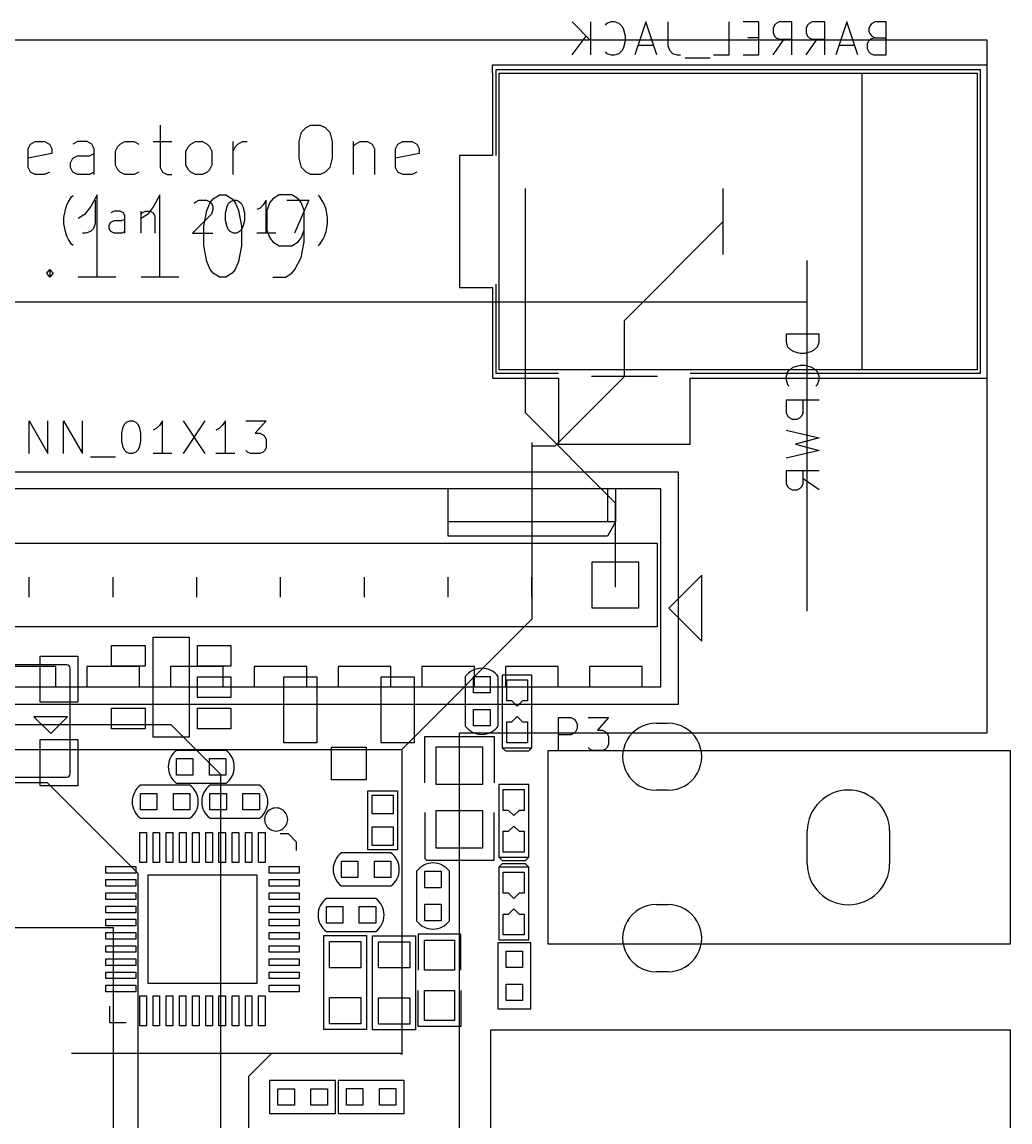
# Model space of a CAD drawing. Extents: x 317 to 7766, y -7531 to -136.
# Drawn here: x 4437 to 7766, y -3841 to -136 of the extents above; entities that cross this region are included whole.
import ezdxf

# ---------------------------------------------------------------- set-up
doc = ezdxf.new("R2010")
doc.units = 0
doc.layers.get('0').update_dxf_attribs({"linetype": 'CONTINUOUS'})

msp = doc.modelspace()

# ---------------------------------------------------------------- linework, layer by layer
at = {"color": 7}
for points in [[(6290.451111, -136.3726), (6353.951111, -199.8726)], [(6353.951111, -247.285933), (6353.951111, -136.3726)], [(6401.364444, -236.843711), (6406.726667, -242.205933), (6422.531111, -247.285933), (6433.255556, -247.285933), (6449.06, -242.205933), (6459.784444, -231.481489), (6464.864444, -221.039267), (6470.226667, -199.8726), (6470.226667, -184.068156), (6464.864444, -162.901489), (6459.784444, -152.177044), (6449.06, -141.734822), (6433.255556, -136.3726), (6422.531111, -136.3726), (6406.726667, -141.734822), (6401.364444, -146.814822)], [(6576.06, -247.285933), (6539.088889, -136.3726), (6501.835556, -247.285933)], [(6613.031111, -136.3726), (6613.031111, -215.677044), (6618.393333, -231.481489), (6628.835556, -242.205933), (6644.922222, -247.285933), (6655.364444, -247.285933)], [(6766.56, -247.285933), (6819.335556, -247.285933), (6819.335556, -136.3726)], [(6867.031111, -247.285933), (6920.088889, -247.285933), (6920.088889, -136.3726), (6867.031111, -136.3726)], [(7031.002222, -247.285933), (7031.002222, -136.3726), (6988.668889, -136.3726), (6978.226667, -141.734822), (6972.864444, -146.814822), (6967.502222, -157.539267), (6967.502222, -173.343711), (6972.864444, -184.068156), (6978.226667, -189.148156), (6988.668889, -194.510378), (7031.002222, -194.510378)], [(7142.197778, -247.285933), (7142.197778, -136.3726), (7099.864444, -136.3726), (7089.14, -141.734822), (7084.06, -146.814822), (7078.697778, -157.539267), (7078.697778, -173.343711), (7084.06, -184.068156), (7089.14, -189.148156), (7099.864444, -194.510378), (7142.197778, -194.510378)], [(7253.393333, -247.285933), (7216.14, -136.3726), (7179.168889, -247.285933)], [(7311.531111, -189.148156), (7295.726667, -194.510378), (7290.364444, -199.8726), (7285.002222, -210.314822), (7285.002222, -226.119267), (7290.364444, -236.843711), (7295.726667, -242.205933), (7306.168889, -247.285933), (7348.502222, -247.285933), (7348.502222, -136.3726), (7311.531111, -136.3726), (7300.806667, -141.734822), (7295.726667, -146.814822), (7290.364444, -157.539267), (7290.364444, -167.981489), (7295.726667, -178.705933), (7300.806667, -184.068156), (7311.531111, -189.148156), (7348.502222, -189.148156)], [(6290.451111, -247.285933), (6337.864444, -184.068156)], [(7688.862222, -197.050378), (1466.426667, -197.050378)], [(6565.335556, -215.677044), (6512.56, -215.677044)], [(6920.088889, -189.148156), (6882.835556, -189.148156)], [(6967.502222, -247.285933), (7004.755556, -194.510378)], [(7078.697778, -247.285933), (7115.668889, -194.510378)], [(7242.668889, -215.677044), (7189.893333, -215.677044)], [(7688.862222, -2530.463711), (7688.862222, -197.050378)], [(6755.835556, -258.010378), (6671.168889, -258.010378)], [(6022.057778, -308.245933), (6022.057778, -585.9526), (5910.862222, -585.9526), (5910.862222, -1030.4526), (6022.057778, -1030.4526), (6022.057778, -1336.099267), (6244.166667, -1336.099267), (6244.166667, -1558.208156), (6688.666667, -1558.208156), (6688.666667, -1336.099267), (7688.862222, -1336.099267), (7688.862222, -280.588156)], [(6022.057778, -308.245933), (6022.057778, -280.588156), (7688.862222, -280.588156)], [(7666.566667, -297.239267), (6033.064444, -297.239267), (6033.064444, -585.9526)], [(7655.277778, -308.245933), (7655.277778, -1308.159267), (6044.353333, -1308.159267), (6044.353333, -308.245933), (7655.277778, -308.245933)], [(6688.666667, -1319.448156), (7666.566667, -1319.448156), (7666.566667, -297.239267)], [(7266.657778, -308.245933), (7266.657778, -1308.159267)], [(4902.2, -483.788156), (4902.2, -626.5926), (4910.102222, -642.397044), (4926.188889, -650.299267), (4941.993333, -650.299267)], [(5410.2, -483.788156), (5441.808889, -483.788156), (5457.895556, -491.690378), (5473.7, -507.494822), (5481.602222, -539.103711), (5481.602222, -594.701489), (5473.7, -626.5926), (5457.895556, -642.397044), (5441.808889, -650.299267), (5410.2, -650.299267), (5394.395556, -642.397044), (5378.308889, -626.5926), (5370.406667, -594.701489), (5370.406667, -539.103711), (5378.308889, -507.494822), (5394.395556, -491.690378), (5410.2, -483.788156)], [(4529.102222, -642.397044), (4513.297778, -650.299267), (4481.688889, -650.299267), (4465.602222, -642.397044), (4457.7, -626.5926), (4457.7, -563.0926), (4465.602222, -547.288156), (4481.688889, -539.103711), (4513.297778, -539.103711), (4529.102222, -547.288156), (4537.286667, -563.0926), (4537.286667, -578.897044), (4457.7, -594.701489)], [(4680.091111, -650.299267), (4680.091111, -563.0926), (4672.188889, -547.288156), (4656.102222, -539.103711), (4624.493333, -539.103711), (4608.688889, -547.288156)], [(4830.797778, -642.397044), (4814.993333, -650.299267), (4783.102222, -650.299267), (4767.297778, -642.397044), (4759.395556, -634.494822), (4751.493333, -618.690378), (4751.493333, -570.994822), (4759.395556, -555.190378), (4767.297778, -547.288156), (4783.102222, -539.103711), (4814.993333, -539.103711), (4830.797778, -547.288156)], [(4878.493333, -539.103711), (4941.993333, -539.103711)], [(5021.297778, -650.299267), (5005.493333, -642.397044), (4997.591111, -634.494822), (4989.406667, -618.690378), (4989.406667, -570.994822), (4997.591111, -555.190378), (5005.493333, -547.288156), (5021.297778, -539.103711), (5045.004444, -539.103711), (5061.091111, -547.288156), (5068.993333, -555.190378), (5076.895556, -570.994822), (5076.895556, -618.690378), (5068.993333, -634.494822), (5061.091111, -642.397044), (5045.004444, -650.299267), (5021.297778, -650.299267)], [(5148.297778, -650.299267), (5148.297778, -539.103711)], [(5148.297778, -570.994822), (5156.2, -555.190378), (5164.102222, -547.288156), (5179.906667, -539.103711), (5195.993333, -539.103711)], [(5553.004444, -539.103711), (5553.004444, -650.299267)], [(5553.004444, -555.190378), (5560.906667, -547.288156), (5576.711111, -539.103711), (5600.7, -539.103711), (5616.504444, -547.288156), (5624.406667, -563.0926), (5624.406667, -650.299267)], [(5767.211111, -642.397044), (5751.406667, -650.299267), (5719.797778, -650.299267), (5703.711111, -642.397044), (5695.808889, -626.5926), (5695.808889, -563.0926), (5703.711111, -547.288156), (5719.797778, -539.103711), (5751.406667, -539.103711), (5767.211111, -547.288156), (5775.395556, -563.0926), (5775.395556, -578.897044), (5695.808889, -594.701489)], [(4680.091111, -642.397044), (4664.004444, -650.299267), (4624.493333, -650.299267), (4608.688889, -642.397044), (4600.786667, -626.5926), (4600.786667, -610.788156), (4608.688889, -594.701489), (4624.493333, -586.799267), (4664.004444, -586.799267), (4680.091111, -578.897044)], [(6133.253333, -919.257044), (6133.253333, -697.148156)], [(6133.253333, -919.257044), (6133.253333, -697.148156)], [(6799.862222, -919.257044), (6799.862222, -697.148156)], [(6799.862222, -919.257044), (6799.862222, -697.148156)], [(4609.253333, -889.623711), (4604.173333, -884.543711), (4593.448889, -868.457044), (4588.086667, -858.014822), (4583.006667, -842.210378), (4577.644444, -815.681489), (4577.644444, -794.514822), (4583.006667, -767.985933), (4588.086667, -752.181489), (4593.448889, -741.739267), (4604.173333, -725.6526), (4609.253333, -720.5726)], [(4689.968889, -996.021489), (4689.968889, -718.314822), (4668.802222, -757.825933), (4647.635556, -784.354822), (4626.468889, -797.619267)], [(4683.477778, -736.377044), (4683.477778, -815.681489), (4678.115556, -831.485933), (4667.673333, -842.210378), (4651.586667, -847.290378), (4641.144444, -847.290378)], [(4901.635556, -996.021489), (4901.635556, -718.314822), (4880.468889, -757.825933), (4859.302222, -784.354822), (4838.135556, -797.619267)], [(5016.782222, -746.819267), (5022.144444, -741.739267), (5032.586667, -736.377044), (5059.115556, -736.377044), (5069.84, -741.739267), (5074.92, -746.819267), (5080.282222, -757.543711), (5080.282222, -767.985933), (5074.92, -783.790378), (5011.42, -847.290378), (5080.282222, -847.290378)], [(5102.577778, -718.314822), (5123.744444, -718.314822), (5144.911111, -731.579267), (5155.635556, -744.561489), (5166.077778, -771.090378), (5176.802222, -824.148156), (5176.802222, -890.188156), (5166.077778, -942.963711), (5155.635556, -969.4926), (5144.911111, -982.757044), (5123.744444, -996.021489), (5102.577778, -996.021489), (5081.411111, -982.757044), (5070.968889, -969.4926), (5060.244444, -942.963711), (5049.802222, -890.188156), (5049.802222, -824.148156), (5060.244444, -771.090378), (5070.968889, -744.561489), (5081.411111, -731.579267), (5102.577778, -718.314822)], [(5149.144444, -736.377044), (5159.586667, -736.377044), (5170.311111, -741.739267), (5175.391111, -746.819267), (5180.753333, -757.543711), (5186.115556, -778.710378), (5186.115556, -804.957044), (5180.753333, -826.123711), (5175.391111, -836.848156), (5170.311111, -842.210378), (5159.586667, -847.290378), (5149.144444, -847.290378), (5138.42, -842.210378), (5133.057778, -836.848156), (5127.977778, -826.123711), (5122.615556, -804.957044), (5122.615556, -778.710378), (5127.977778, -757.543711), (5133.057778, -746.819267), (5138.42, -741.739267), (5149.144444, -736.377044)], [(5260.057778, -847.290378), (5260.057778, -736.377044), (5249.615556, -752.181489), (5238.891111, -762.905933), (5228.448889, -767.985933)], [(5282.353333, -996.021489), (5324.686667, -996.021489), (5345.853333, -982.757044), (5356.577778, -969.4926), (5377.744444, -929.981489), (5388.186667, -876.923711), (5388.186667, -771.090378), (5377.744444, -744.561489), (5367.02, -731.579267), (5345.853333, -718.314822), (5303.52, -718.314822), (5282.353333, -731.579267), (5271.911111, -744.561489), (5261.468889, -771.090378), (5261.468889, -837.130378), (5271.911111, -863.659267), (5282.353333, -876.923711), (5303.52, -890.188156), (5345.853333, -890.188156), (5367.02, -876.923711), (5377.744444, -863.659267), (5388.186667, -837.130378)], [(5328.92, -736.377044), (5403.144444, -736.377044), (5355.448889, -847.290378)], [(5434.753333, -889.623711), (5440.115556, -884.543711), (5450.557778, -868.457044), (5455.92, -858.014822), (5461.282222, -842.210378), (5466.644444, -815.681489), (5466.644444, -794.514822), (5461.282222, -767.985933), (5455.92, -752.181489), (5450.557778, -741.739267), (5440.115556, -725.6526), (5434.753333, -720.5726)], [(4783.948889, -847.290378), (4783.948889, -789.1526), (4778.586667, -778.710378), (4768.144444, -773.348156), (4746.977778, -773.348156), (4736.253333, -778.710378)], [(4837.006667, -773.348156), (4837.006667, -847.290378)], [(4837.006667, -783.790378), (4842.086667, -778.710378), (4852.811111, -773.348156), (4868.615556, -773.348156), (4879.34, -778.710378), (4884.42, -789.1526), (4884.42, -847.290378)], [(4783.948889, -842.210378), (4773.506667, -847.290378), (4746.977778, -847.290378), (4736.253333, -842.210378), (4731.173333, -831.485933), (4731.173333, -821.043711), (4736.253333, -810.319267), (4746.977778, -804.957044), (4773.506667, -804.957044), (4783.948889, -799.877044)], [(6133.253333, -1452.657044), (6133.253333, -808.343711)], [(6466.557778, -1330.454822), (6466.557778, -1141.648156), (6799.862222, -808.343711)], [(5291.948889, -847.290378), (5228.448889, -847.290378)], [(7082.366667, -2120.394822), (7082.366667, -939.859267)], [(4531.077778, -969.4926), (4541.802222, -982.757044), (4531.077778, -996.021489), (4520.635556, -982.757044), (4531.077778, -969.4926), (4531.077778, -996.021489)], [(4753.468889, -996.021489), (4626.468889, -996.021489)], [(4965.135556, -996.021489), (4838.135556, -996.021489)], [(6033.064444, -1019.445933), (6033.064444, -1319.448156), (6244.166667, -1319.448156)], [(2403.404444, -1078.7126), (7082.366667, -1078.7126)], [(7122.442222, -1187.9326), (7011.246667, -1187.9326), (7011.246667, -1214.461489), (7016.608889, -1230.265933), (7027.051111, -1240.708156), (7037.775556, -1246.070378), (7058.942222, -1251.4326), (7074.746667, -1251.4326), (7095.913333, -1246.070378), (7106.355556, -1240.708156), (7117.08, -1230.265933), (7122.442222, -1214.461489), (7122.442222, -1187.9326)], [(7111.717778, -1362.628156), (7117.08, -1357.265933), (7122.442222, -1341.461489), (7122.442222, -1330.737044), (7117.08, -1314.9326), (7106.355556, -1304.208156), (7095.913333, -1299.128156), (7074.746667, -1293.765933), (7058.942222, -1293.765933), (7037.775556, -1299.128156), (7027.051111, -1304.208156), (7016.608889, -1314.9326), (7011.246667, -1330.737044), (7011.246667, -1341.461489), (7016.608889, -1357.265933), (7021.688889, -1362.628156)], [(6154.984444, -1563.8526), (6233.16, -1563.8526), (6466.557778, -1330.454822)], [(6577.753333, -1330.454822), (6355.362222, -1330.454822)], [(6577.753333, -1330.454822), (6355.362222, -1330.454822)], [(7122.442222, -1410.041489), (7011.246667, -1410.041489), (7011.246667, -1452.374822), (7016.608889, -1463.099267), (7021.688889, -1468.461489), (7032.413333, -1473.541489), (7048.217778, -1473.541489), (7058.942222, -1468.461489), (7064.022222, -1463.099267), (7069.384444, -1452.374822), (7069.384444, -1410.041489)], [(4460.804444, -1590.099267), (4460.804444, -1479.185933), (4524.304444, -1590.099267), (4524.304444, -1479.185933)], [(4577.362222, -1590.099267), (4577.362222, -1479.185933), (4640.862222, -1590.099267), (4640.862222, -1479.185933)], [(4799.471111, -1479.185933), (4810.195556, -1479.185933), (4820.637778, -1484.265933), (4826, -1489.628156), (4831.362222, -1500.3526), (4836.724444, -1521.519267), (4836.724444, -1547.765933), (4831.362222, -1568.9326), (4826, -1579.657044), (4820.637778, -1585.019267), (4810.195556, -1590.099267), (4799.471111, -1590.099267), (4789.028889, -1585.019267), (4783.666667, -1579.657044), (4778.304444, -1568.9326), (4773.224444, -1547.765933), (4773.224444, -1521.519267), (4778.304444, -1500.3526), (4783.666667, -1489.628156), (4789.028889, -1484.265933), (4799.471111, -1479.185933)], [(4910.666667, -1590.099267), (4910.666667, -1479.185933), (4900.224444, -1494.990378), (4889.5, -1505.4326), (4879.057778, -1510.794822)], [(4979.528889, -1479.185933), (5053.471111, -1590.099267)], [(5053.471111, -1479.185933), (4979.528889, -1590.099267)], [(5122.333333, -1590.099267), (5122.333333, -1479.185933), (5111.608889, -1494.990378), (5101.166667, -1505.4326), (5090.442222, -1510.794822)], [(5191.195556, -1479.185933), (5259.775556, -1479.185933), (5222.804444, -1521.519267), (5238.608889, -1521.519267), (5249.333333, -1526.599267), (5254.695556, -1531.961489), (5259.775556, -1542.685933), (5259.775556, -1568.9326), (5254.695556, -1579.657044), (5249.333333, -1585.019267), (5238.608889, -1590.099267), (5207, -1590.099267), (5196.275556, -1585.019267), (5191.195556, -1579.657044)], [(6437.206667, -1756.8926), (6133.253333, -1452.657044)], [(7011.246667, -1510.5126), (7122.442222, -1537.041489), (7042.855556, -1558.208156), (7122.442222, -1579.374822), (7011.246667, -1605.903711)], [(6154.984444, -1552.281489), (6154.984444, -1563.8526), (6154.984444, -2039.961489)], [(4942.275556, -1590.099267), (4879.057778, -1590.099267)], [(5153.942222, -1590.099267), (5090.442222, -1590.099267)], [(4667.391111, -1600.823711), (4752.057778, -1600.823711)], [(6648.308889, -1651.059267), (6648.308889, -2434.508156), (2837.462222, -2434.508156), (2837.462222, -1651.059267), (6648.308889, -1651.059267)], [(7122.442222, -1648.237044), (7011.246667, -1648.237044), (7011.246667, -1690.570378), (7016.608889, -1701.0126), (7021.688889, -1706.374822), (7032.413333, -1711.737044), (7048.217778, -1711.737044), (7058.942222, -1706.374822), (7064.022222, -1701.0126), (7069.384444, -1690.570378), (7069.384444, -1648.237044)], [(7122.442222, -1711.737044), (7069.384444, -1674.765933)], [(6589.606667, -2375.523711), (6589.606667, -1708.914822), (2898.422222, -1708.914822), (2898.422222, -2375.523711), (6589.606667, -2375.523711)], [(6437.206667, -1708.914822), (6437.206667, -1819.828156), (5872.762222, -1819.828156), (5872.762222, -1708.914822)], [(6409.548889, -1708.914822), (6409.548889, -1819.828156)], [(6437.206667, -2039.961489), (6437.206667, -1756.8926)], [(1605.28, -2391.610378), (2160.975556, -1835.914822), (2605.475556, -1835.914822), (2771.986667, -2002.708156), (2771.986667, -2502.805933), (4938.888889, -2502.805933), (5105.4, -2669.317044), (5105.4, -4530.5726), (4896.555556, -4739.417044)], [(6437.206667, -1819.828156), (6409.548889, -1867.805933), (5872.762222, -1867.805933), (5872.762222, -1819.828156)], [(2908.3, -1891.5126), (6577.188889, -1891.5126)], [(6577.188889, -1891.5126), (6577.188889, -2173.734822)], [(6358.466667, -1955.0126), (6513.971111, -1955.0126)], [(6358.466667, -2110.517044), (6358.466667, -1955.0126)], [(6513.971111, -1955.0126), (6513.971111, -2110.517044)], [(6727.613333, -1999.603711), (6616.417778, -2110.517044)], [(6727.613333, -2221.7126), (6727.613333, -1999.603711)], [(4461.651111, -2073.263711), (4461.651111, -2006.659267)], [(4461.651111, -2073.263711), (4461.651111, -2006.659267)], [(4461.651111, -2073.263711), (4461.651111, -2006.659267)], [(4461.651111, -2073.263711), (4461.651111, -2006.659267)], [(4743.873333, -2073.263711), (4743.873333, -2006.659267)], [(4743.873333, -2073.263711), (4743.873333, -2006.659267)], [(4743.873333, -2073.263711), (4743.873333, -2006.659267)], [(4743.873333, -2073.263711), (4743.873333, -2006.659267)], [(5026.095556, -2073.263711), (5026.095556, -2006.659267)], [(5026.095556, -2073.263711), (5026.095556, -2006.659267)], [(5026.095556, -2073.263711), (5026.095556, -2006.659267)], [(5026.095556, -2073.263711), (5026.095556, -2006.659267)], [(5308.317778, -2073.263711), (5308.317778, -2006.659267)], [(5308.317778, -2073.263711), (5308.317778, -2006.659267)], [(5308.317778, -2073.263711), (5308.317778, -2006.659267)], [(5308.317778, -2073.263711), (5308.317778, -2006.659267)], [(5590.54, -2073.263711), (5590.54, -2006.659267)], [(5590.54, -2073.263711), (5590.54, -2006.659267)], [(5590.54, -2073.263711), (5590.54, -2006.659267)], [(5590.54, -2073.263711), (5590.54, -2006.659267)], [(5872.762222, -2073.263711), (5872.762222, -2006.659267)], [(5872.762222, -2073.263711), (5872.762222, -2006.659267)], [(5872.762222, -2073.263711), (5872.762222, -2006.659267)], [(5872.762222, -2073.263711), (5872.762222, -2006.659267)], [(6154.984444, -2073.263711), (6154.984444, -2006.659267)], [(6154.984444, -2073.263711), (6154.984444, -2006.659267)], [(6154.984444, -2073.263711), (6154.984444, -2006.659267)], [(6154.984444, -2073.263711), (6154.984444, -2006.659267)], [(6154.984444, -2039.961489), (6154.984444, -2147.488156), (5716.411111, -2586.061489)], [(6513.971111, -2110.517044), (6358.466667, -2110.517044)], [(6616.417778, -2110.517044), (6727.613333, -2221.7126)], [(6577.188889, -2173.734822), (2908.3, -2173.734822)], [(4879.057778, -2208.730378), (5000.413333, -2208.730378)], [(4879.057778, -2544.574822), (4879.057778, -2208.730378)], [(5000.413333, -2208.730378), (5000.413333, -2544.574822)], [(4738.793333, -2235.823711), (4851.682222, -2235.823711)], [(4738.793333, -2306.379267), (4738.793333, -2235.823711)], [(4851.682222, -2235.823711), (4851.682222, -2306.379267)], [(5027.788889, -2235.823711), (5140.677778, -2235.823711)], [(5027.788889, -2306.379267), (5027.788889, -2235.823711)], [(5140.677778, -2235.823711), (5140.677778, -2306.379267)], [(4497.775556, -2271.948156), (4625.622222, -2271.948156)], [(4497.775556, -2427.4526), (4497.775556, -2271.948156)], [(4625.622222, -2271.948156), (4625.622222, -2427.4526)], [(4587.804444, -2301.581489), (4310.097778, -2301.581489)], [(4550.551111, -2375.523711), (4550.551111, -2306.661489), (4373.033333, -2306.661489), (4373.033333, -2375.523711)], [(4598.811111, -2668.188156), (4598.811111, -2312.588156)], [(4832.773333, -2375.523711), (4832.773333, -2306.661489), (4655.255556, -2306.661489), (4655.255556, -2375.523711)], [(4851.682222, -2306.379267), (4738.793333, -2306.379267)], [(5114.995556, -2375.523711), (5114.995556, -2306.661489), (4937.477778, -2306.661489), (4937.477778, -2375.523711)], [(5140.677778, -2306.379267), (5027.788889, -2306.379267)], [(5397.217778, -2375.523711), (5397.217778, -2306.661489), (5219.7, -2306.661489), (5219.7, -2375.523711)], [(5679.44, -2375.523711), (5679.44, -2306.661489), (5501.922222, -2306.661489), (5501.922222, -2375.523711)], [(5961.662222, -2375.523711), (5961.662222, -2306.661489), (5784.144444, -2306.661489), (5784.144444, -2375.523711)], [(6243.884444, -2375.523711), (6243.884444, -2306.661489), (6066.366667, -2306.661489), (6066.366667, -2375.523711)], [(6526.106667, -2375.523711), (6526.106667, -2306.661489), (6348.588889, -2306.661489), (6348.588889, -2375.523711)], [(5027.788889, -2341.374822), (5140.677778, -2341.374822)], [(5027.788889, -2411.930378), (5027.788889, -2341.374822)], [(5140.677778, -2341.374822), (5140.677778, -2411.930378)], [(5319.042222, -2564.048156), (5319.042222, -2341.657044)], [(5319.042222, -2341.657044), (5430.237778, -2341.657044)], [(5430.237778, -2341.657044), (5430.237778, -2564.048156)], [(5646.702222, -2564.048156), (5646.702222, -2341.657044)], [(5646.702222, -2341.657044), (5757.897778, -2341.657044)], [(5757.897778, -2341.657044), (5757.897778, -2564.048156)], [(5930.617778, -2340.810378), (5930.617778, -2507.321489)], [(5958.275556, -2396.125933), (5958.275556, -2340.810378)], [(5958.275556, -2340.810378), (6013.873333, -2340.810378)], [(6013.873333, -2340.810378), (6013.873333, -2396.125933)], [(6041.531111, -2507.321489), (6041.531111, -2340.810378)], [(6055.36, -2336.0126), (6055.36, -2580.417044)], [(6155.266667, -2336.0126), (6055.36, -2336.0126)], [(6070.035556, -2352.381489), (6140.591111, -2352.381489)], [(6070.035556, -2422.937044), (6070.035556, -2352.381489)], [(6140.591111, -2352.381489), (6140.591111, -2422.937044)], [(6155.266667, -2580.417044), (6155.266667, -2336.0126)], [(6013.873333, -2396.125933), (5958.275556, -2396.125933)], [(4625.622222, -2427.4526), (4497.775556, -2427.4526)], [(5140.677778, -2411.930378), (5027.788889, -2411.930378)], [(6087.815556, -2422.937044), (6070.035556, -2422.937044)], [(6087.815556, -2422.937044), (6087.815556, -2422.937044)], [(6105.313333, -2440.434822), (6087.815556, -2422.937044)], [(6123.093333, -2422.937044), (6105.313333, -2440.434822)], [(6123.093333, -2422.937044), (6123.093333, -2422.937044)], [(6140.591111, -2422.937044), (6123.093333, -2422.937044)], [(1923.062222, -2481.639267), (1944.228889, -2481.639267), (2167.748889, -2481.639267), (2272.171111, -2586.061489), (5716.411111, -2586.061489)], [(4477.173333, -2476.277044), (4533.617778, -2532.721489)], [(4590.062222, -2476.277044), (4477.173333, -2476.277044)], [(4533.617778, -2532.721489), (4590.062222, -2476.277044)], [(4738.793333, -2446.925933), (4851.682222, -2446.925933)], [(4738.793333, -2517.481489), (4738.793333, -2446.925933)], [(4851.682222, -2446.925933), (4851.682222, -2517.481489)], [(5027.788889, -2446.925933), (5140.677778, -2446.925933)], [(5027.788889, -2517.481489), (5027.788889, -2446.925933)], [(5140.677778, -2446.925933), (5140.677778, -2517.481489)], [(5958.275556, -2507.321489), (5958.275556, -2451.723711)], [(5958.275556, -2451.723711), (6013.873333, -2451.723711)], [(6013.873333, -2451.723711), (6013.873333, -2507.321489)], [(6087.815556, -2493.210378), (6105.313333, -2475.7126)], [(6105.313333, -2475.7126), (6123.093333, -2493.210378)], [(6244.166667, -2590.294822), (6244.166667, -2479.099267), (6286.5, -2479.099267), (6297.224444, -2484.461489), (6302.304444, -2489.541489), (6307.666667, -2500.265933), (6307.666667, -2516.070378), (6302.304444, -2526.794822), (6297.224444, -2531.874822), (6286.5, -2537.237044), (6244.166667, -2537.237044)], [(6344.637778, -2479.099267), (6413.5, -2479.099267), (6376.528889, -2521.4326), (6392.333333, -2521.4326), (6403.057778, -2526.794822), (6408.137778, -2531.874822), (6413.5, -2542.599267), (6413.5, -2569.128156), (6408.137778, -2579.570378), (6403.057778, -2584.9326), (6392.333333, -2590.294822), (6360.724444, -2590.294822), (6350, -2584.9326), (6344.637778, -2579.570378)], [(4851.682222, -2517.481489), (4738.793333, -2517.481489)], [(5140.677778, -2517.481489), (5027.788889, -2517.481489)], [(6013.873333, -2507.321489), (5958.275556, -2507.321489)], [(6070.035556, -2564.048156), (6070.035556, -2493.4926)], [(6070.035556, -2493.4926), (6087.815556, -2493.4926)], [(6087.815556, -2493.4926), (6087.815556, -2493.210378)], [(6123.093333, -2493.210378), (6123.093333, -2493.4926)], [(6123.093333, -2493.4926), (6140.591111, -2493.4926)], [(6140.591111, -2493.4926), (6140.591111, -2564.048156)], [(6573.237778, -2497.725933), (6614.16, -2497.725933)], [(4497.775556, -2553.041489), (4625.622222, -2553.041489)], [(4497.775556, -2708.545933), (4497.775556, -2553.041489)], [(4625.622222, -2553.041489), (4625.622222, -2708.545933)], [(5000.413333, -2544.574822), (4879.057778, -2544.574822)], [(5794.022222, -2542.881489), (6027.42, -2542.881489)], [(5794.022222, -2698.385933), (5794.022222, -2542.881489)], [(5910.862222, -2530.463711), (7688.862222, -2530.463711)], [(5910.862222, -5530.485933), (5910.862222, -2530.463711)], [(6027.42, -2542.881489), (6027.42, -2698.385933)], [(5124.308889, -2589.448156), (4957.515556, -2589.448156)], [(5430.237778, -2564.048156), (5319.042222, -2564.048156)], [(5480.191111, -2689.0726), (5480.191111, -2578.159267)], [(5480.191111, -2578.159267), (5596.748889, -2578.159267)], [(5596.748889, -2578.159267), (5596.748889, -2689.0726)], [(5757.897778, -2564.048156), (5646.702222, -2564.048156)], [(5716.411111, -2586.061489), (5716.411111, -3613.914822), (5713.306667, -3610.528156)], [(5832.968889, -2577.594822), (5988.191111, -2577.594822)], [(5832.968889, -2704.594822), (5832.968889, -2577.594822)], [(5988.191111, -2577.594822), (5988.191111, -2704.594822)], [(6055.36, -2580.417044), (6066.366667, -2591.423711)], [(6055.36, -2580.417044), (6155.266667, -2580.417044)], [(6066.366667, -2591.423711), (6144.26, -2591.423711)], [(6140.591111, -2564.048156), (6070.035556, -2564.048156)], [(6144.26, -2591.423711), (6155.266667, -2580.417044)], [(6210.3, -3242.510378), (6210.3, -2590.0126)], [(6210.3, -2590.0126), (7765.908889, -2590.0126)], [(7765.908889, -2590.0126), (7765.908889, -3242.510378)], [(4957.515556, -2617.105933), (5013.113333, -2617.105933)], [(4957.515556, -2672.703711), (4957.515556, -2617.105933)], [(5013.113333, -2617.105933), (5013.113333, -2672.703711)], [(5068.711111, -2617.105933), (5124.026667, -2617.105933)], [(5068.711111, -2672.703711), (5068.711111, -2617.105933)], [(5124.026667, -2617.105933), (5124.026667, -2672.703711)], [(2411.024444, -2697.257044), (4522.046667, -2697.257044), (4827.693333, -3002.621489), (4827.693333, -4474.974822), (4809.913333, -4457.194822)], [(4310.097778, -2679.194822), (4587.804444, -2679.194822)], [(5013.113333, -2672.703711), (4957.515556, -2672.703711)], [(4957.515556, -2700.361489), (5124.308889, -2700.361489)], [(5124.026667, -2672.703711), (5068.711111, -2672.703711)], [(5596.748889, -2689.0726), (5480.191111, -2689.0726)], [(4625.622222, -2708.545933), (4497.775556, -2708.545933)], [(5002.671111, -2706.8526), (4836.16, -2706.8526)], [(4836.16, -2734.510378), (4891.757778, -2734.510378)], [(4836.16, -2790.108156), (4836.16, -2734.510378)], [(4891.757778, -2734.510378), (4891.757778, -2790.108156)], [(4947.355556, -2734.510378), (5002.671111, -2734.510378)], [(4947.355556, -2790.108156), (4947.355556, -2734.510378)], [(5002.671111, -2734.510378), (5002.671111, -2790.108156)], [(5237.197778, -2706.8526), (5070.404444, -2706.8526)], [(5070.404444, -2734.510378), (5126.002222, -2734.510378)], [(5070.404444, -2790.108156), (5070.404444, -2734.510378)], [(5126.002222, -2734.510378), (5126.002222, -2790.108156)], [(5181.6, -2734.510378), (5237.197778, -2734.510378)], [(5181.6, -2790.108156), (5181.6, -2734.510378)], [(5237.197778, -2734.510378), (5237.197778, -2790.108156)], [(5602.393333, -2725.197044), (5702.3, -2725.197044)], [(5602.393333, -2925.010378), (5602.393333, -2725.197044)], [(5616.786667, -2740.154822), (5687.906667, -2740.154822)], [(5616.786667, -2803.3726), (5616.786667, -2740.154822)], [(5687.906667, -2740.154822), (5687.906667, -2803.3726)], [(5702.3, -2725.197044), (5702.3, -2925.010378)], [(5988.191111, -2704.594822), (5832.968889, -2704.594822)], [(6044.071111, -2704.594822), (6044.071111, -2948.999267)], [(6144.26, -2704.594822), (6044.071111, -2704.594822)], [(6058.746667, -2720.963711), (6129.302222, -2720.963711)], [(6058.746667, -2791.519267), (6058.746667, -2720.963711)], [(6129.302222, -2720.963711), (6129.302222, -2791.519267)], [(6144.26, -2948.999267), (6144.26, -2704.594822)], [(6614.16, -2723.503711), (6573.237778, -2723.503711)], [(4891.757778, -2790.108156), (4836.16, -2790.108156)], [(5002.671111, -2790.108156), (4947.355556, -2790.108156)], [(5126.002222, -2790.108156), (5070.404444, -2790.108156)], [(5237.197778, -2790.108156), (5181.6, -2790.108156)], [(5687.906667, -2803.3726), (5616.786667, -2803.3726)], [(5794.022222, -2798.2926), (5794.022222, -2953.797044)], [(5832.968889, -2792.083711), (5988.191111, -2792.083711)], [(5832.968889, -2919.083711), (5832.968889, -2792.083711)], [(5988.191111, -2792.083711), (5988.191111, -2919.083711)], [(6027.42, -2959.441489), (6027.42, -2798.2926)], [(6076.526667, -2791.519267), (6058.746667, -2791.519267)], [(6076.526667, -2791.519267), (6076.526667, -2791.519267)], [(6094.024444, -2809.299267), (6076.526667, -2791.519267)], [(6111.804444, -2791.519267), (6094.024444, -2809.299267)], [(6111.804444, -2791.519267), (6111.804444, -2791.519267)], [(6129.302222, -2791.519267), (6111.804444, -2791.519267)], [(4836.16, -2818.048156), (5002.671111, -2818.048156)], [(5070.404444, -2818.048156), (5237.197778, -2818.048156)], [(5616.786667, -2846.834822), (5687.906667, -2846.834822)], [(5616.786667, -2910.0526), (5616.786667, -2846.834822)], [(5687.906667, -2846.834822), (5687.906667, -2910.0526)], [(6076.526667, -2862.074822), (6094.024444, -2844.294822)], [(6094.024444, -2844.294822), (6111.804444, -2862.074822)], [(4833.902222, -2866.025933), (4856.197778, -2866.025933)], [(4833.902222, -2966.779267), (4833.902222, -2866.025933)], [(4856.197778, -2866.025933), (4856.197778, -2966.779267)], [(4878.493333, -2866.025933), (4900.788889, -2866.025933)], [(4878.493333, -2966.779267), (4878.493333, -2866.025933)], [(4900.788889, -2866.025933), (4900.788889, -2966.779267)], [(4922.802222, -2866.025933), (4945.097778, -2866.025933)], [(4922.802222, -2966.779267), (4922.802222, -2866.025933)], [(4945.097778, -2866.025933), (4945.097778, -2966.779267)], [(4967.393333, -2866.025933), (4989.688889, -2866.025933)], [(4967.393333, -2966.779267), (4967.393333, -2866.025933)], [(4989.688889, -2866.025933), (4989.688889, -2966.779267)], [(5011.702222, -2866.025933), (5033.997778, -2866.025933)], [(5011.702222, -2966.779267), (5011.702222, -2866.025933)], [(5033.997778, -2866.025933), (5033.997778, -2966.779267)], [(5056.293333, -2866.025933), (5078.306667, -2866.025933)], [(5056.293333, -2966.779267), (5056.293333, -2866.025933)], [(5078.306667, -2866.025933), (5078.306667, -2966.779267)], [(5100.602222, -2866.025933), (5122.897778, -2866.025933)], [(5100.602222, -2966.779267), (5100.602222, -2866.025933)], [(5122.897778, -2866.025933), (5122.897778, -2966.779267)], [(5145.193333, -2866.025933), (5167.206667, -2866.025933)], [(5145.193333, -2966.779267), (5145.193333, -2866.025933)], [(5167.206667, -2866.025933), (5167.206667, -2966.779267)], [(5189.502222, -2866.025933), (5211.797778, -2866.025933)], [(5189.502222, -2966.779267), (5189.502222, -2866.025933)], [(5211.797778, -2866.025933), (5211.797778, -2966.779267)], [(5234.093333, -2866.025933), (5256.106667, -2866.025933)], [(5234.093333, -2966.779267), (5234.093333, -2866.025933)], [(5256.106667, -2866.025933), (5256.106667, -2966.779267)], [(5334.564444, -2870.823711), (5306.624444, -2870.823711)], [(5362.222222, -2898.763711), (5334.564444, -2870.823711)], [(6058.746667, -2932.630378), (6058.746667, -2862.074822)], [(6058.746667, -2862.074822), (6076.526667, -2862.074822)], [(6076.526667, -2862.074822), (6076.526667, -2862.074822)], [(6111.804444, -2862.074822), (6129.302222, -2862.074822)], [(6111.804444, -2862.074822), (6111.804444, -2862.074822)], [(6129.302222, -2862.074822), (6129.302222, -2932.630378)], [(7082.366667, -2971.859267), (7082.366667, -2860.663711)], [(7360.355556, -2860.663711), (7360.355556, -2971.859267)], [(5362.222222, -2926.421489), (5362.222222, -2898.763711)], [(5702.3, -2925.010378), (5602.393333, -2925.010378)], [(5687.906667, -2910.0526), (5616.786667, -2910.0526)], [(5988.191111, -2919.083711), (5832.968889, -2919.083711)], [(5680.004444, -2934.605933), (5513.211111, -2934.605933)], [(5513.211111, -2962.545933), (5568.808889, -2962.545933)], [(5513.211111, -3018.143711), (5513.211111, -2962.545933)], [(5568.808889, -2962.545933), (5568.808889, -3018.143711)], [(5624.406667, -2962.545933), (5680.004444, -2962.545933)], [(5624.406667, -3018.143711), (5624.406667, -2962.545933)], [(5680.004444, -2962.545933), (5680.004444, -3018.143711)], [(5794.022222, -2953.797044), (5799.666667, -2959.441489)], [(5799.666667, -2959.441489), (6027.42, -2959.441489)], [(6044.071111, -2948.999267), (6055.36, -2960.005933)], [(6044.071111, -2948.999267), (6144.26, -2948.999267)], [(6055.36, -2960.005933), (6132.971111, -2960.005933)], [(6129.302222, -2932.630378), (6058.746667, -2932.630378)], [(6132.971111, -2960.005933), (6144.26, -2948.999267)], [(4719.602222, -3002.903711), (4719.602222, -2980.608156)], [(4719.602222, -2980.608156), (4820.073333, -2980.608156)], [(4820.073333, -2980.608156), (4820.073333, -3002.903711)], [(4856.197778, -2966.779267), (4833.902222, -2966.779267)], [(4900.788889, -2966.779267), (4878.493333, -2966.779267)], [(4945.097778, -2966.779267), (4922.802222, -2966.779267)], [(4989.688889, -2966.779267), (4967.393333, -2966.779267)], [(5033.997778, -2966.779267), (5011.702222, -2966.779267)], [(5078.306667, -2966.779267), (5056.293333, -2966.779267)], [(5122.897778, -2966.779267), (5100.602222, -2966.779267)], [(5167.206667, -2966.779267), (5145.193333, -2966.779267)], [(5211.797778, -2966.779267), (5189.502222, -2966.779267)], [(5256.106667, -2966.779267), (5234.093333, -2966.779267)], [(5270.217778, -2980.608156), (5370.688889, -2980.608156)], [(5270.217778, -3002.903711), (5270.217778, -2980.608156)], [(5370.688889, -2980.608156), (5370.688889, -3002.903711)], [(5765.8, -2996.694822), (5765.8, -3163.205933)], [(5793.74, -2996.694822), (5849.337778, -2996.694822)], [(5793.74, -3052.2926), (5793.74, -2996.694822)], [(5849.337778, -2996.694822), (5849.337778, -3052.2926)], [(5876.995556, -3163.205933), (5876.995556, -2996.694822)], [(6055.36, -2972.141489), (6044.071111, -2983.148156)], [(6044.071111, -2983.148156), (6044.071111, -3227.5526)], [(6144.26, -2983.148156), (6044.071111, -2983.148156)], [(6132.971111, -2972.141489), (6055.36, -2972.141489)], [(6058.746667, -2999.517044), (6129.302222, -2999.517044)], [(6058.746667, -3070.0726), (6058.746667, -2999.517044)], [(6129.302222, -2999.517044), (6129.302222, -3070.0726)], [(6144.26, -2983.148156), (6132.971111, -2972.141489)], [(6144.26, -3227.5526), (6144.26, -2983.148156)], [(4820.073333, -3002.903711), (4719.602222, -3002.903711)], [(4719.602222, -3047.2126), (4719.602222, -3024.917044)], [(4719.602222, -3024.917044), (4820.073333, -3024.917044)], [(4820.073333, -3024.917044), (4820.073333, -3047.2126)], [(4861.842222, -3008.265933), (5228.448889, -3008.265933)], [(4861.842222, -3375.154822), (4861.842222, -3008.265933)], [(5228.448889, -3008.265933), (5228.448889, -3375.154822)], [(5370.688889, -3002.903711), (5270.217778, -3002.903711)], [(5270.217778, -3024.917044), (5370.688889, -3024.917044)], [(5270.217778, -3047.2126), (5270.217778, -3024.917044)], [(5370.688889, -3024.917044), (5370.688889, -3047.2126)], [(5568.808889, -3018.143711), (5513.211111, -3018.143711)], [(5680.004444, -3018.143711), (5624.406667, -3018.143711)], [(4820.073333, -3047.2126), (4719.602222, -3047.2126)], [(4719.602222, -3091.803711), (4719.602222, -3069.508156)], [(4719.602222, -3069.508156), (4820.073333, -3069.508156)], [(4820.073333, -3069.508156), (4820.073333, -3091.803711)], [(5370.688889, -3047.2126), (5270.217778, -3047.2126)], [(5270.217778, -3069.508156), (5370.688889, -3069.508156)], [(5270.217778, -3091.803711), (5270.217778, -3069.508156)], [(5370.688889, -3069.508156), (5370.688889, -3091.803711)], [(5513.211111, -3045.801489), (5680.004444, -3045.801489)], [(5849.337778, -3052.2926), (5793.74, -3052.2926)], [(6076.526667, -3070.0726), (6058.746667, -3070.0726)], [(6076.526667, -3070.354822), (6076.526667, -3070.0726)], [(6094.024444, -3087.8526), (6076.526667, -3070.354822)], [(6111.804444, -3070.354822), (6094.024444, -3087.8526)], [(6111.804444, -3070.0726), (6111.804444, -3070.354822)], [(6129.302222, -3070.0726), (6111.804444, -3070.0726)], [(4820.073333, -3091.803711), (4719.602222, -3091.803711)], [(5370.688889, -3091.803711), (5270.217778, -3091.803711)], [(5628.922222, -3088.134822), (5462.411111, -3088.134822)], [(5793.74, -3107.608156), (5849.337778, -3107.608156)], [(5793.74, -3163.205933), (5793.74, -3107.608156)], [(5849.337778, -3107.608156), (5849.337778, -3163.205933)], [(6573.237778, -3109.019267), (6614.16, -3109.019267)], [(4719.602222, -3136.1126), (4719.602222, -3113.817044)], [(4719.602222, -3113.817044), (4820.073333, -3113.817044)], [(4820.073333, -3136.1126), (4719.602222, -3136.1126)], [(4820.073333, -3113.817044), (4820.073333, -3136.1126)], [(5270.217778, -3113.817044), (5370.688889, -3113.817044)], [(5270.217778, -3136.1126), (5270.217778, -3113.817044)], [(5370.688889, -3136.1126), (5270.217778, -3136.1126)], [(5370.688889, -3113.817044), (5370.688889, -3136.1126)], [(5462.411111, -3115.7926), (5517.726667, -3115.7926)], [(5462.411111, -3171.390378), (5462.411111, -3115.7926)], [(5517.726667, -3115.7926), (5517.726667, -3171.390378)], [(5573.324444, -3115.7926), (5628.922222, -3115.7926)], [(5573.324444, -3171.390378), (5573.324444, -3115.7926)], [(5628.922222, -3115.7926), (5628.922222, -3171.390378)], [(6058.746667, -3211.183711), (6058.746667, -3140.628156)], [(6058.746667, -3140.628156), (6076.526667, -3140.628156)], [(6076.526667, -3140.628156), (6094.024444, -3122.848156)], [(6076.526667, -3140.628156), (6076.526667, -3140.628156)], [(6094.024444, -3122.848156), (6111.804444, -3140.628156)], [(6111.804444, -3140.628156), (6129.302222, -3140.628156)], [(6111.804444, -3140.628156), (6111.804444, -3140.628156)], [(6129.302222, -3140.628156), (6129.302222, -3211.183711)], [(4719.602222, -3180.703711), (4719.602222, -3158.408156)], [(4719.602222, -3158.408156), (4820.073333, -3158.408156)], [(4820.073333, -3180.703711), (4719.602222, -3180.703711)], [(4820.073333, -3158.408156), (4820.073333, -3180.703711)], [(5270.217778, -3158.408156), (5370.688889, -3158.408156)], [(5270.217778, -3180.703711), (5270.217778, -3158.408156)], [(5370.688889, -3180.703711), (5270.217778, -3180.703711)], [(5370.688889, -3158.408156), (5370.688889, -3180.703711)], [(5517.726667, -3171.390378), (5462.411111, -3171.390378)], [(5628.922222, -3171.390378), (5573.324444, -3171.390378)], [(5849.337778, -3163.205933), (5793.74, -3163.205933)], [(4745.284444, -3187.194822), (3616.395556, -3187.194822), (3616.395556, -5444.9726), (4745.284444, -5444.9726), (4745.284444, -3187.194822)], [(4719.602222, -3225.0126), (4719.602222, -3202.717044)], [(4719.602222, -3202.717044), (4820.073333, -3202.717044)], [(4820.073333, -3202.717044), (4820.073333, -3225.0126)], [(5270.217778, -3202.717044), (5370.688889, -3202.717044)], [(5270.217778, -3225.0126), (5270.217778, -3202.717044)], [(5370.688889, -3202.717044), (5370.688889, -3225.0126)], [(5453.662222, -3213.441489), (5597.877778, -3213.441489)], [(5453.662222, -3530.094822), (5453.662222, -3213.441489)], [(5462.411111, -3199.330378), (5628.922222, -3199.330378)], [(5597.877778, -3213.441489), (5597.877778, -3530.094822)], [(5618.197778, -3214.288156), (5762.695556, -3214.288156)], [(5618.197778, -3530.941489), (5618.197778, -3214.288156)], [(5762.695556, -3214.288156), (5762.695556, -3530.941489)], [(5771.726667, -3208.925933), (5771.726667, -3330.281489)], [(5915.66, -3208.925933), (5771.726667, -3208.925933)], [(5915.66, -3330.281489), (5915.66, -3208.925933)], [(6129.302222, -3211.183711), (6058.746667, -3211.183711)], [(4820.073333, -3225.0126), (4719.602222, -3225.0126)], [(4719.602222, -3269.321489), (4719.602222, -3247.308156)], [(4719.602222, -3247.308156), (4820.073333, -3247.308156)], [(4820.073333, -3247.308156), (4820.073333, -3269.321489)], [(5370.688889, -3225.0126), (5270.217778, -3225.0126)], [(5270.217778, -3247.308156), (5370.688889, -3247.308156)], [(5270.217778, -3269.321489), (5270.217778, -3247.308156)], [(5370.688889, -3247.308156), (5370.688889, -3269.321489)], [(5472.853333, -3232.6326), (5578.686667, -3232.6326)], [(5472.853333, -3321.5326), (5472.853333, -3232.6326)], [(5578.686667, -3232.6326), (5578.686667, -3321.5326)], [(5637.671111, -3322.379267), (5637.671111, -3233.761489)], [(5637.671111, -3233.761489), (5743.222222, -3233.761489)], [(5743.222222, -3233.761489), (5743.222222, -3322.379267)], [(5792.893333, -3228.681489), (5894.493333, -3228.681489)], [(5792.893333, -3330.281489), (5792.893333, -3228.681489)], [(5894.493333, -3228.681489), (5894.493333, -3330.281489)], [(6040.12, -3237.7126), (6040.12, -3459.821489)], [(6151.033333, -3237.7126), (6040.12, -3237.7126)], [(6044.071111, -3227.5526), (6144.26, -3227.5526)], [(6151.033333, -3459.821489), (6151.033333, -3237.7126)], [(7765.908889, -3242.510378), (6210.3, -3242.510378)], [(4820.073333, -3269.321489), (4719.602222, -3269.321489)], [(4719.602222, -3313.9126), (4719.602222, -3291.617044)], [(4719.602222, -3291.617044), (4820.073333, -3291.617044)], [(4820.073333, -3291.617044), (4820.073333, -3313.9126)], [(5370.688889, -3269.321489), (5270.217778, -3269.321489)], [(5270.217778, -3291.617044), (5370.688889, -3291.617044)], [(5270.217778, -3313.9126), (5270.217778, -3291.617044)], [(5370.688889, -3291.617044), (5370.688889, -3313.9126)], [(6067.777778, -3320.968156), (6067.777778, -3265.370378)], [(6067.777778, -3265.370378), (6123.375556, -3265.370378)], [(6123.375556, -3265.370378), (6123.375556, -3320.968156)], [(4820.073333, -3313.9126), (4719.602222, -3313.9126)], [(5370.688889, -3313.9126), (5270.217778, -3313.9126)], [(5578.686667, -3321.5326), (5472.853333, -3321.5326)], [(5743.222222, -3322.379267), (5637.671111, -3322.379267)], [(5894.493333, -3330.281489), (5792.893333, -3330.281489)], [(6123.375556, -3320.968156), (6067.777778, -3320.968156)], [(4719.602222, -3358.221489), (4719.602222, -3336.208156)], [(4719.602222, -3336.208156), (4820.073333, -3336.208156)], [(4820.073333, -3358.221489), (4719.602222, -3358.221489)], [(4820.073333, -3336.208156), (4820.073333, -3358.221489)], [(5270.217778, -3336.208156), (5370.688889, -3336.208156)], [(5270.217778, -3358.221489), (5270.217778, -3336.208156)], [(5370.688889, -3358.221489), (5270.217778, -3358.221489)], [(5370.688889, -3336.208156), (5370.688889, -3358.221489)], [(6614.16, -3334.797044), (6573.237778, -3334.797044)], [(4719.602222, -3402.8126), (4719.602222, -3380.517044)], [(4719.602222, -3380.517044), (4820.073333, -3380.517044)], [(4820.073333, -3402.8126), (4719.602222, -3402.8126)], [(4820.073333, -3380.517044), (4820.073333, -3402.8126)], [(5228.448889, -3375.154822), (4861.842222, -3375.154822)], [(5270.217778, -3380.517044), (5370.688889, -3380.517044)], [(5270.217778, -3402.8126), (5270.217778, -3380.517044)], [(5370.688889, -3402.8126), (5270.217778, -3402.8126)], [(5370.688889, -3380.517044), (5370.688889, -3402.8126)], [(5771.726667, -3519.370378), (5771.726667, -3398.014822)], [(5792.893333, -3398.014822), (5894.493333, -3398.014822)], [(5792.893333, -3499.614822), (5792.893333, -3398.014822)], [(5894.493333, -3398.014822), (5894.493333, -3499.614822)], [(5915.66, -3398.014822), (5915.66, -3519.370378)], [(6067.777778, -3432.163711), (6067.777778, -3376.565933)], [(6067.777778, -3376.565933), (6123.375556, -3376.565933)], [(6123.375556, -3376.565933), (6123.375556, -3432.163711)], [(4833.902222, -3416.641489), (4856.197778, -3416.641489)], [(4833.902222, -3517.394822), (4833.902222, -3416.641489)], [(4856.197778, -3416.641489), (4856.197778, -3517.394822)], [(4878.493333, -3416.641489), (4900.788889, -3416.641489)], [(4878.493333, -3517.394822), (4878.493333, -3416.641489)], [(4900.788889, -3416.641489), (4900.788889, -3517.394822)], [(4922.802222, -3416.641489), (4945.097778, -3416.641489)], [(4922.802222, -3517.394822), (4922.802222, -3416.641489)], [(4945.097778, -3416.641489), (4945.097778, -3517.394822)], [(4967.393333, -3416.641489), (4989.406667, -3416.641489)], [(4967.393333, -3517.394822), (4967.393333, -3416.641489)], [(4989.406667, -3416.641489), (4989.406667, -3517.394822)], [(5011.702222, -3416.641489), (5033.997778, -3416.641489)], [(5011.702222, -3517.394822), (5011.702222, -3416.641489)], [(5033.997778, -3416.641489), (5033.997778, -3517.394822)], [(5056.293333, -3416.641489), (5078.306667, -3416.641489)], [(5056.293333, -3517.394822), (5056.293333, -3416.641489)], [(5078.306667, -3416.641489), (5078.306667, -3517.394822)], [(5100.602222, -3416.641489), (5122.897778, -3416.641489)], [(5100.602222, -3517.394822), (5100.602222, -3416.641489)], [(5122.897778, -3416.641489), (5122.897778, -3517.394822)], [(5145.193333, -3416.641489), (5167.206667, -3416.641489)], [(5145.193333, -3517.394822), (5145.193333, -3416.641489)], [(5167.206667, -3416.641489), (5167.206667, -3517.394822)], [(5189.502222, -3416.641489), (5211.797778, -3416.641489)], [(5189.502222, -3517.394822), (5189.502222, -3416.641489)], [(5211.797778, -3416.641489), (5211.797778, -3517.394822)], [(5234.093333, -3416.641489), (5256.106667, -3416.641489)], [(5234.093333, -3517.394822), (5234.093333, -3416.641489)], [(5256.106667, -3416.641489), (5256.106667, -3517.394822)], [(5472.853333, -3421.721489), (5578.686667, -3421.721489)], [(5472.853333, -3510.621489), (5472.853333, -3421.721489)], [(5578.686667, -3421.721489), (5578.686667, -3510.621489)], [(5637.671111, -3511.468156), (5637.671111, -3422.568156)], [(5637.671111, -3422.568156), (5743.222222, -3422.568156)], [(5743.222222, -3422.568156), (5743.222222, -3511.468156)], [(6123.375556, -3432.163711), (6067.777778, -3432.163711)], [(4732.584444, -3506.670378), (4732.584444, -3451.0726)], [(6040.12, -3459.821489), (6151.033333, -3459.821489)], [(4787.9, -3506.670378), (4732.584444, -3506.670378)], [(4856.197778, -3517.394822), (4833.902222, -3517.394822)], [(4900.788889, -3517.394822), (4878.493333, -3517.394822)], [(4945.097778, -3517.394822), (4922.802222, -3517.394822)], [(4989.406667, -3517.394822), (4967.393333, -3517.394822)], [(5033.997778, -3517.394822), (5011.702222, -3517.394822)], [(5078.306667, -3517.394822), (5056.293333, -3517.394822)], [(5122.897778, -3517.394822), (5100.602222, -3517.394822)], [(5167.206667, -3517.394822), (5145.193333, -3517.394822)], [(5211.797778, -3517.394822), (5189.502222, -3517.394822)], [(5256.106667, -3517.394822), (5234.093333, -3517.394822)], [(5578.686667, -3510.621489), (5472.853333, -3510.621489)], [(5743.222222, -3511.468156), (5637.671111, -3511.468156)], [(5915.66, -3519.370378), (5771.726667, -3519.370378)], [(5894.493333, -3499.614822), (5792.893333, -3499.614822)], [(5597.877778, -3530.094822), (5453.662222, -3530.094822)], [(5762.695556, -3530.941489), (5618.197778, -3530.941489)], [(6016.131111, -3530.941489), (7765.908889, -3530.941489)], [(6016.131111, -5365.385933), (6016.131111, -3530.941489)], [(7765.908889, -3530.941489), (7765.908889, -5365.385933)], [(5277.555556, -3610.528156), (4604.173333, -3610.528156)], [(5199.944444, -3688.139267), (5277.555556, -3610.528156)], [(5713.306667, -3610.528156), (5277.555556, -3610.528156)], [(5199.944444, -3688.139267), (5199.944444, -4808.279267)], [(5493.455556, -3701.403711), (5271.346667, -3701.403711)], [(5271.346667, -3701.403711), (5271.346667, -3812.599267)], [(5493.455556, -3812.599267), (5493.455556, -3701.403711)], [(5502.486667, -3701.121489), (5502.486667, -3812.034822)], [(5724.595556, -3701.121489), (5502.486667, -3701.121489)], [(5724.595556, -3812.034822), (5724.595556, -3701.121489)], [(5299.004444, -3729.343711), (5354.602222, -3729.343711)], [(5299.004444, -3784.941489), (5299.004444, -3729.343711)], [(5354.602222, -3729.343711), (5354.602222, -3784.941489)], [(5410.2, -3729.343711), (5465.797778, -3729.343711)], [(5410.2, -3784.941489), (5410.2, -3729.343711)], [(5465.797778, -3729.343711), (5465.797778, -3784.941489)], [(5530.144444, -3728.779267), (5585.742222, -3728.779267)], [(5530.144444, -3784.377044), (5530.144444, -3728.779267)], [(5585.742222, -3728.779267), (5585.742222, -3784.377044)], [(5641.34, -3728.779267), (5696.937778, -3728.779267)], [(5641.34, -3784.377044), (5641.34, -3728.779267)], [(5696.937778, -3728.779267), (5696.937778, -3784.377044)], [(5271.346667, -3812.599267), (5493.455556, -3812.599267)], [(5354.602222, -3784.941489), (5299.004444, -3784.941489)], [(5465.797778, -3784.941489), (5410.2, -3784.941489)], [(5502.486667, -3812.034822), (5724.595556, -3812.034822)], [(5585.742222, -3784.377044), (5530.144444, -3784.377044)], [(5696.937778, -3784.377044), (5641.34, -3784.377044)]]:
    msp.add_lwpolyline(points, dxfattribs=at)
for points in [[(4595.743051, -2304.848889), (4593.651501, -2302.762105), (4590.815409, -2301.593565), (4587.860889, -2301.601244)], [(4599.008667, -2312.723622), (4599.009607, -2309.769092), (4597.834601, -2306.935673), (4595.743051, -2304.848889)], [(5986.243778, -2312.823177), (5964.340892, -2312.823177), (5943.734792, -2323.206562), (5930.702444, -2340.810378)], [(6041.785111, -2340.810378), (6028.752764, -2323.206562), (6008.146664, -2312.823177), (5986.243778, -2312.823177)], [(5930.702444, -2507.490822), (5943.713297, -2525.127522), (5964.327221, -2535.536584), (5986.243778, -2535.536584)], [(5986.243778, -2535.536584), (6008.160334, -2535.536584), (6028.774259, -2525.127522), (6041.785111, -2507.490822)], [(6573.322444, -2497.954533), (6532.991129, -2497.954533), (6495.723457, -2519.471034), (6475.557799, -2554.398978)], [(6711.98109, -2554.398978), (6691.815432, -2519.471034), (6654.54776, -2497.954533), (6614.216444, -2497.954533)], [(6475.557799, -2554.398978), (6455.392141, -2589.326922), (6455.392141, -2632.359923), (6475.557799, -2667.287867)], [(6711.98109, -2667.287867), (6732.146748, -2632.359923), (6732.146748, -2589.326922), (6711.98109, -2554.398978)], [(4957.656667, -2589.459444), (4940.051948, -2602.491826), (4929.667944, -2623.098557), (4929.667944, -2645.002189)], [(5152.383067, -2645.000778), (5152.383067, -2623.084176), (5141.973919, -2602.470226), (5124.337111, -2589.459444)], [(4929.667944, -2645.002189), (4929.667944, -2666.90582), (4940.051948, -2687.512552), (4957.656667, -2700.544933)], [(5124.337111, -2700.542111), (5141.973919, -2687.53133), (5152.383067, -2666.917379), (5152.383067, -2645.000778)], [(6475.557799, -2667.287867), (6495.723457, -2702.21581), (6532.991129, -2723.732311), (6573.322444, -2723.732311)], [(6614.216444, -2723.732311), (6654.54776, -2723.732311), (6691.815432, -2702.21581), (6711.98109, -2667.287867)], [(4587.860889, -2679.378267), (4590.815444, -2679.386059), (4593.651601, -2678.217556), (4595.743175, -2676.130747)], [(4595.743175, -2676.130747), (4597.83475, -2674.043938), (4599.009719, -2671.210454), (4599.008667, -2668.255889)], [(4836.244667, -2707.007822), (4818.602791, -2720.018406), (4808.190112, -2740.635648), (4808.190112, -2762.556211)], [(5030.921652, -2762.556211), (5030.921652, -2740.649194), (5020.534412, -2720.039703), (5002.925111, -2707.007822)], [(5070.630222, -2707.007822), (5052.988346, -2720.018406), (5042.575667, -2740.635648), (5042.575667, -2762.556211)], [(5265.305301, -2762.557622), (5265.305301, -2740.65144), (5254.918849, -2720.042633), (5237.310667, -2707.010644)], [(7221.530444, -2723.34437), (7145.370532, -2723.34437), (7083.416548, -2784.677001), (7082.648889, -2860.833044)], [(7360.412, -2860.833044), (7359.644341, -2784.677001), (7297.690357, -2723.34437), (7221.530444, -2723.34437)], [(4808.190112, -2762.556211), (4808.190112, -2784.476774), (4818.602791, -2805.094016), (4836.244667, -2818.1046)], [(5002.925111, -2818.1046), (5020.534412, -2805.072719), (5030.921652, -2784.463229), (5030.921652, -2762.556211)], [(5042.575667, -2762.556211), (5042.575667, -2784.476774), (5052.988346, -2805.094016), (5070.630222, -2818.1046)], [(5237.310667, -2818.1046), (5254.918849, -2805.072611), (5265.305301, -2784.463804), (5265.305301, -2762.557622)], [(5273.756421, -2788.518842), (5261.704272, -2795.477154), (5254.279842, -2808.336644), (5254.279842, -2822.253267)], [(5312.709579, -2788.518842), (5300.65743, -2781.560531), (5285.80857, -2781.560531), (5273.756421, -2788.518842)], [(5332.186158, -2822.253267), (5332.186158, -2808.336644), (5324.761728, -2795.477154), (5312.709579, -2788.518842)], [(5254.280124, -2822.253267), (5254.280124, -2836.169789), (5261.704501, -2849.029185), (5273.756562, -2855.987446)], [(5312.709438, -2855.987446), (5324.761499, -2849.029185), (5332.185876, -2836.169789), (5332.185876, -2822.253267)], [(5273.756562, -2855.987446), (5285.808624, -2862.945707), (5300.657376, -2862.945707), (5312.709438, -2855.987446)], [(5513.436889, -2934.859933), (5495.800189, -2947.870786), (5485.391127, -2968.48471), (5485.391127, -2990.401267)], [(5708.104534, -2990.401267), (5708.104534, -2968.498381), (5697.721149, -2947.892281), (5680.117333, -2934.859933)], [(5485.391127, -2990.401267), (5485.391127, -3012.317823), (5495.800189, -3032.931748), (5513.436889, -3045.9426)], [(5680.117333, -3045.9426), (5697.721149, -3032.910253), (5708.104534, -3012.304152), (5708.104534, -2990.401267)], [(5821.623556, -2968.705504), (5799.706999, -2968.705504), (5779.093075, -2979.114567), (5766.082222, -2996.751267)], [(5877.164889, -2996.751267), (5864.154036, -2979.114567), (5843.540112, -2968.705504), (5821.623556, -2968.705504)], [(7082.648889, -2971.943933), (7083.416548, -3048.099977), (7145.370532, -3109.432608), (7221.530444, -3109.432608)], [(7221.530444, -3109.432608), (7297.690357, -3109.432608), (7359.644341, -3048.099977), (7360.412, -2971.943933)], [(5462.411111, -3088.275933), (5444.774412, -3101.286786), (5434.365349, -3121.90071), (5434.365349, -3143.817267)], [(5657.078757, -3143.817267), (5657.078757, -3121.914381), (5646.695371, -3101.308281), (5629.091556, -3088.275933)], [(6573.322444, -3109.075711), (6532.991129, -3109.075711), (6495.723457, -3130.592212), (6475.557799, -3165.520156)], [(6711.98109, -3165.520156), (6691.815432, -3130.592212), (6654.54776, -3109.075711), (6614.216444, -3109.075711)], [(5434.365349, -3143.817267), (5434.365349, -3165.733823), (5444.774412, -3186.347748), (5462.411111, -3199.3586)], [(5629.091556, -3199.3586), (5646.695371, -3186.326253), (5657.078757, -3165.720152), (5657.078757, -3143.817267)], [(5766.082222, -3163.431711), (5779.11457, -3181.035527), (5799.72067, -3191.418912), (5821.623556, -3191.418912)], [(5821.623556, -3191.418912), (5843.526441, -3191.418912), (5864.132542, -3181.035527), (5877.164889, -3163.431711)], [(6475.557799, -3165.520156), (6455.392141, -3200.448099), (6455.392141, -3243.481101), (6475.557799, -3278.409044)], [(6711.98109, -3278.409044), (6732.146748, -3243.481101), (6732.146748, -3200.448099), (6711.98109, -3165.520156)], [(6475.557799, -3278.409044), (6495.723457, -3313.336988), (6532.991129, -3334.853489), (6573.322444, -3334.853489)], [(6614.216444, -3334.853489), (6654.54776, -3334.853489), (6691.815432, -3313.336988), (6711.98109, -3278.409044)]]:
    msp.add_open_spline(points, degree=3, dxfattribs=at)

doc.saveas('drawing.dxf')
